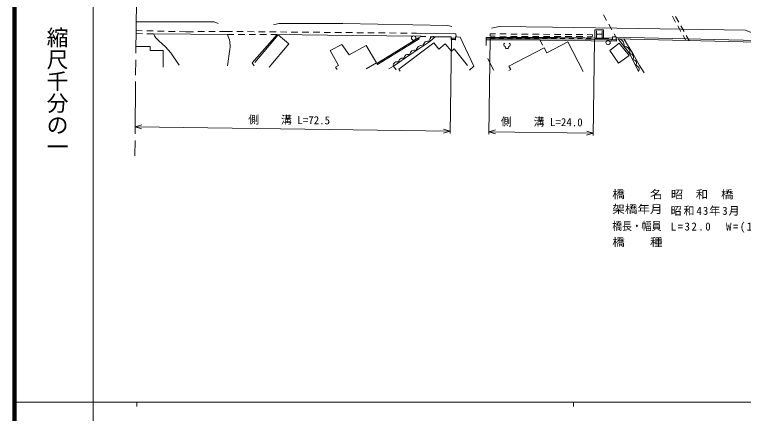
# Model space of a CAD drawing. Units: millimetres, scale not verified. Extents: x 40000 to 680000, y 20000 to 380000.
# Drawn here: x 40000 to 206870, y 202409 to 293760 of the extents above; entities that cross this region are included whole.
import ezdxf
from ezdxf.enums import TextEntityAlignment as Align

# ---------------------------------------------------------------- set-up
doc = ezdxf.new("R2010")
doc.units = ezdxf.units.MM
doc.header["$LTSCALE"] = 1000
doc.linetypes.add('CHAIN', pattern=[18.5, 12, -1.5, 3.5, -1.5])
for name, color, linetype, lineweight in [('M-BGD', 7, 'Continuous', 13), ('M-BMK', 2, 'CHAIN', 13), ('M-STR-HTXT', 7, 'Continuous', 13), ('M-STR-STR1', 1, 'Continuous', 13), ('M-TTL', 2, 'Continuous', 140), ('M-TTL-BAND', 7, 'Continuous', 13)]:
    doc.layers.add(name, color=color, linetype=linetype, lineweight=lineweight)
doc.styles.add('@ＭＳ ゴシック', font='')
doc.styles.add('ＭＳ ゴシック', font='')
doc.styles.get('@ＭＳ ゴシック').set_extended_font_data('@MS Gothic')
doc.styles.get('ＭＳ ゴシック').set_extended_font_data('MS Gothic')

msp = doc.modelspace()

# ---------------------------------------------------------------- linework, layer by layer
at = {"layer": 'M-BGD'}
for p, q in [((67811, 289418), (69311, 289384)), ((67818, 290091), (69248, 290058)), ((70247, 290035), (71747, 290000)), ((70311, 289362), (71812, 289328)), ((71812, 289328), (88763, 289162)), ((72747, 289977), (74246, 289943)), ((75246, 289920), (76746, 289885)), ((77745, 289862), (79175, 289829)), ((79175, 289829), (80954, 289841)), ((81954, 289848), (83454, 289858)), ((84454, 289865), (85954, 289875)), ((86954, 289882), (88732, 289895)), ((88732, 289895), (89860, 289884)), ((88763, 289162), (90181, 289164)), ((90860, 289875), (92359, 289860)), ((91181, 289165), (92681, 289166)), ((93359, 289851), (94859, 289837)), ((93681, 289167), (95181, 289169)), ((100330, 289125), (95022, 282782)), ((95859, 289828), (97359, 289813)), ((96181, 289170), (97681, 289171)), ((98359, 289804), (99859, 289790)), ((98681, 289172), (100098, 289174)), ((100859, 289781), (102359, 289766)), ((103359, 289757), (104859, 289743)), ((105859, 289734), (107359, 289719)), ((108359, 289710), (109859, 289696)), ((110859, 289687), (112359, 289672)), ((113359, 289663), (114858, 289649)), ((115858, 289640), (117358, 289625)), ((118358, 289616), (119858, 289602)), ((120858, 289593), (122358, 289578)), ((123358, 289569), (124858, 289555)), ((125858, 289546), (127358, 289531)), ((128358, 289522), (129858, 289508)), ((130858, 289499), (131985, 289488)), ((133058, 288769), (134125, 288731)), ((135125, 288695), (136192, 288657)), ((148864, 288791), (148888, 289340)), ((150067, 288786), (148864, 288791)), ((148888, 289340), (150085, 289331)), ((152567, 288775), (151067, 288782)), ((151085, 289323), (152585, 289311)), ((155067, 288765), (153567, 288771)), ((153585, 289303), (155085, 289291)), ((157567, 288755), (156067, 288761)), ((156085, 289284), (157585, 289272)), ((160067, 288745), (158567, 288751)), ((158585, 289264), (160085, 289252)), ((162567, 288734), (161067, 288741)), ((161085, 289244), (162585, 289233)), ((165067, 288724), (163567, 288730)), ((163585, 289225), (165085, 289213)), ((167567, 288714), (166067, 288720)), ((166085, 289205), (167584, 289193)), ((170067, 288704), (168567, 288710)), ((168584, 289185), (170084, 289174)), ((172269, 288694), (171067, 288699)), ((171084, 289166), (172281, 289156)), ((172281, 289156), (172269, 288694)), ((172867, 288279), (172867, 290279)), ((172867, 290279), (174867, 290279)), ((173242, 290029), (173242, 288529)), ((173242, 289279), (174492, 289279)), ((174492, 290029), (174492, 288529)), ((174867, 290279), (174867, 288279)), ((122911, 282543), (132481, 288435)), ((123068, 282288), (132638, 288180)), ((130575, 287262), (130732, 287007)), ((130606, 287211), (131458, 287735)), ((130638, 287160), (131489, 287684)), ((130669, 287109), (131521, 287633)), ((130701, 287058), (131552, 287582)), ((131584, 287531), (131426, 287786)), ((132481, 288435), (132638, 288180)), ((139941, 288336), (140937, 288340)), ((139941, 288065), (140944, 288078)), ((147978, 286679), (147950, 288481)), ((147950, 288481), (147950, 288181)), ((147950, 288481), (164332, 288471)), ((147950, 288181), (164331, 288171)), ((148950, 288480), (148950, 288180)), ((148950, 288420), (149950, 288420)), ((148950, 288360), (149950, 288360)), ((148950, 288300), (149950, 288300)), ((148950, 288240), (149950, 288240)), ((149950, 288180), (149950, 288480)), ((150950, 288479), (150950, 288179)), ((150950, 288419), (151950, 288418)), ((150950, 288359), (151950, 288358)), ((150950, 288299), (151950, 288298)), ((150950, 288239), (151950, 288238)), ((151950, 288178), (151950, 288478)), ((152950, 288478), (152950, 288178)), ((152950, 288418), (153950, 288417)), ((152950, 288358), (153950, 288357)), ((152950, 288298), (153950, 288297)), ((152950, 288238), (153950, 288237)), ((153950, 288177), (153950, 288477)), ((154950, 288477), (154950, 288177)), ((154950, 288417), (155950, 288416)), ((154950, 288357), (155950, 288356)), ((154950, 288297), (155950, 288296)), ((154950, 288237), (155950, 288236)), ((155950, 288176), (155950, 288476)), ((156950, 288476), (156950, 288176)), ((156950, 288416), (157950, 288415)), ((156950, 288356), (157950, 288355)), ((156950, 288296), (157950, 288295)), ((156950, 288236), (157950, 288235)), ((157950, 288175), (157950, 288475)), ((158950, 288475), (158950, 288175)), ((158950, 288415), (159950, 288414)), ((158950, 288355), (159950, 288354)), ((158950, 288295), (159950, 288294)), ((158950, 288235), (159950, 288234)), ((159950, 288174), (159950, 288474)), ((160950, 288473), (160950, 288173)), ((160950, 288413), (161950, 288413)), ((160950, 288353), (161950, 288353)), ((160950, 288293), (161950, 288293)), ((160950, 288233), (161950, 288233)), ((161950, 288173), (161950, 288473)), ((162950, 288472), (162950, 288172)), ((162950, 288412), (163950, 288412)), ((162950, 288352), (163950, 288352)), ((162950, 288292), (163950, 288292)), ((162950, 288232), (163950, 288232)), ((163950, 288172), (163950, 288472)), ((164331, 288171), (176920, 288057)), ((164332, 288471), (176923, 288357)), ((164952, 288466), (164950, 288166)), ((164950, 288226), (165950, 288217)), ((164951, 288346), (165951, 288337)), ((164951, 288286), (165951, 288277)), ((164952, 288406), (165952, 288397)), ((165950, 288157), (165952, 288457)), ((166952, 288448), (166950, 288148)), ((166950, 288208), (167950, 288199)), ((166951, 288328), (167951, 288318)), ((166951, 288268), (167951, 288259)), ((166952, 288388), (167952, 288378)), ((167950, 288139), (167952, 288438)), ((168952, 288429), (168950, 288129)), ((168950, 288189), (169950, 288180)), ((168951, 288309), (169951, 288300)), ((168951, 288249), (169951, 288240)), ((168952, 288369), (169952, 288360)), ((169950, 288120), (169952, 288420)), ((170952, 288411), (170950, 288111)), ((170950, 288171), (171950, 288162)), ((170951, 288291), (171951, 288282)), ((170951, 288231), (171951, 288222)), ((170952, 288351), (171952, 288342)), ((171949, 288102), (171952, 288402)), ((174867, 288279), (172867, 288279)), ((172952, 288393), (172949, 288093)), ((172950, 288153), (173950, 288144)), ((172951, 288273), (173951, 288264)), ((172951, 288213), (173950, 288204)), ((172952, 288333), (173952, 288324)), ((173949, 288084), (173952, 288384)), ((174952, 288375), (174949, 288075)), ((174950, 288195), (175950, 288186)), ((174950, 288135), (175950, 288126)), ((174951, 288255), (175951, 288246)), ((174952, 288315), (175951, 288306)), ((175949, 288066), (175952, 288366)), ((176559, 288034), (176558, 287686)), ((176923, 288357), (176920, 288057)), ((89315, 285870), (88712, 282028)), ((127200, 285114), (128052, 285638)), ((127232, 285063), (128083, 285587)), ((127263, 285011), (128115, 285536)), ((127295, 284960), (128146, 285485)), ((128178, 285434), (128020, 285689)), ((128872, 286213), (129029, 285958)), ((128903, 286162), (129755, 286687)), ((128935, 286111), (129786, 286636)), ((128966, 286060), (129818, 286584)), ((128998, 286009), (129849, 286533)), ((129881, 286482), (129723, 286738)), ((125466, 284116), (125623, 283861)), ((125497, 284065), (126349, 284589)), ((125529, 284014), (126380, 284538)), ((125560, 283963), (126412, 284487)), ((125592, 283912), (126443, 284436)), ((126475, 284385), (126317, 284640)), ((127169, 285165), (127326, 284909)), ((148336, 283702), (149615, 281050)), ((122911, 282543), (123068, 282288)), ((123763, 283067), (123920, 282812)), ((123794, 283016), (124646, 283541)), ((123826, 282965), (124677, 283490)), ((123857, 282914), (124709, 283439)), ((123888, 282863), (124740, 283387)), ((124771, 283336), (124614, 283592)), ((125697, 281350), (126722, 281969))]:
    msp.add_line(p, q, dxfattribs=at)
for points in [[(67837, 292072), (85667, 292072), (86598, 291733)], [(99258, 291408), (100483, 291733), (115131, 291733)], [(140102, 291022), (139178, 291253), (115131, 291733)], [(149167, 290670), (151024, 290993), (163174, 290912), (207323, 290161), (208665, 289677)], [(77686, 282175), (75755, 284975), (74540, 286370), (73053, 287783), (72323, 288467), (72046, 288864), (71812, 289328)], [(94877, 282010), (94365, 282725), (100098, 289174), (117347, 288930), (133053, 288844)], [(98275, 281751), (102824, 287036), (100330, 289125)], [(140949, 287910), (140928, 288653), (141072, 288641), (141064, 289384), (131985, 289488)], [(132481, 288435), (133058, 288769), (133053, 288844)], [(136265, 288657), (135070, 287582), (130501, 284519), (126722, 281969), (127378, 281119)], [(128316, 280795), (127971, 281231), (135951, 287279), (137097, 285819), (138612, 287066), (140044, 285348), (140668, 285948), (143726, 282123)], [(136192, 288657), (139941, 288655), (139941, 287953)], [(141072, 288641), (141997, 288621), (145176, 281927), (144192, 281040)], [(147958, 287947), (160317, 287892), (160857, 286742)], [(153177, 280921), (153608, 281164), (153177, 281971), (161273, 286110), (161883, 284965), (166653, 287542), (170158, 280718)], [(160317, 287892), (177840, 287670), (177828, 287935), (177746, 287992)], [(182817, 280737), (180861, 284790), (178197, 288226)], [(179485, 288194), (181567, 284849), (183103, 282126), (184157, 280444)], [(67782, 286467), (71011, 286440), (71011, 285553), (74027, 285516), (73997, 281734)], [(113833, 281145), (113510, 281691), (114175, 282077), (112230, 285539), (114944, 286898), (116573, 284537), (120512, 286695), (122865, 282685), (120484, 281317)]]:
    msp.add_lwpolyline(points, dxfattribs=at)
msp.add_lwpolyline([(176299, 285557), (178442, 287183), (180697, 284374), (178268, 282619)], close=True, dxfattribs=at)
for centre in [(131370, 288387), (175877, 287341)]:
    msp.add_circle(centre, 500, dxfattribs=at)
for centre, radius, start, end in [((83168, 286533), 6182, 353.84105, 25.16688), ((135932, 287825), 896, 68.20114, 195.75159), ((134637, 286581), 1090, 66.62951, 181.05757), ((152388, 286826), 402, 116.08703, 255.33416), ((153084, 286826), 402, 284.66584, 63.91297), ((178126, 286796), 1432, 348.39453, 87.18962), ((131591, 284539), 1090, 66.62951, 181.05757), ((133114, 285560), 1090, 66.62951, 181.05757), ((152736, 286437), 450, 180, 0), ((179459, 285078), 1432, 348.39453, 87.18962), ((128795, 282972), 827, 57.31577, 190.7085), ((130054, 283822), 827, 57.31577, 190.7085), ((180906, 283978), 812, 318.37869, 93.13805), ((127535, 282122), 827, 57.31577, 190.7085), ((181558, 282627), 812, 318.37869, 93.13805), ((182210, 281276), 812, 318.37869, 93.13805)]:
    msp.add_arc(centre, radius, start, end, dxfattribs=at)
at = {"layer": 'M-BMK'}
msp.add_line((67884, 296910), (67538, 261394), dxfattribs=at)
at = {"layer": 'M-STR-HTXT'}
for p, q in [((140005, 288443), (139692, 266523)), ((148918, 288315), (148605, 266396)), ((172784, 287974), (172470, 266054)), ((67603, 268043), (69109, 268472)), ((67603, 268043), (139699, 267045)), ((67603, 268043), (69096, 267572)), ((139699, 267045), (138193, 266616)), ((139699, 267045), (138206, 267516)), ((148612, 266922), (150118, 267351)), ((172478, 266592), (170984, 267063)), ((148612, 266922), (172478, 266592)), ((148612, 266922), (150106, 266451)), ((172478, 266592), (170972, 266163))]:
    msp.add_line(p, q, dxfattribs=at)
at = {"layer": 'M-STR-STR1'}
for p, q in [((174820, 293720), (175554, 292412)), ((190600, 293360), (191331, 292050)), ((191327, 293344), (192058, 292034)), ((176043, 291539), (176777, 290231)), ((191819, 291177), (192550, 289867)), ((192545, 291161), (193276, 289851)), ((177266, 289359), (177670, 288638)), ((193037, 288994), (193682, 287838)), ((193764, 288977), (194410, 287820)), ((210037, 287428), (177748, 288237)), ((210035, 287810), (177750, 288578))]:
    msp.add_line(p, q, dxfattribs=at)
msp.add_lwpolyline([(176924, 288642), (177750, 288637), (177746, 287992), (176921, 287997)], close=True, dxfattribs=at)
at = {"layer": 'M-TTL'}
msp.add_line((40000, 380000), (40000, 20000), dxfattribs=at)
at = {"layer": 'M-TTL-BAND'}
for p, q in [((58000, 370000), (58000, 20000)), ((40000, 205000), (579000, 205000)), ((68000, 205000), (68000, 204000)), ((168000, 205000), (168000, 204000))]:
    msp.add_line(p, q, dxfattribs=at)

# ---------------------------------------------------------------- texts
at = {"layer": 'M-STR-HTXT', "style": 'ＭＳ ゴシック'}
for s, p in [('側\u3000\u3000溝 L=72.5', (102863, 269626)), ('側\u3000\u3000溝 L=24.0', (160706, 269169))]:
    msp.add_text(s, height=1833, rotation=359.475, dxfattribs=at).set_placement(p, align=Align.MIDDLE_CENTER)
for s, width, p in [('橋\u3000\u3000名', 1.15, (176853, 251133)), ('昭\u3000和\u3000橋', 1.15, (190211, 251091)), ('架橋年月', 1.15, (176853, 247728)), ('橋長・幅員', 0.9, (176853, 243854)), ('橋\u3000\u3000種', 1.15, (176853, 240146))]:
    msp.add_text(s, height=1833, dxfattribs=dict(at, width=width)).set_placement(p, align=Align.BOTTOM_LEFT)
at = {"layer": 'M-STR-HTXT', "char_height": 1833, "attachment_point": 7, "style": 'ＭＳ ゴシック'}
for s, insert in [('\\T1.18;昭和43年3月', (190211, 247686)), ('\\T1.27;L=32.0\u3000W=(15.2)7.0', (190211, 243811))]:
    msp.add_mtext(s, dxfattribs=dict(at, insert=insert))
at = {"layer": 'M-TTL-BAND', "style": '@ＭＳ ゴシック'}
msp.add_text('縮尺千分の一', height=3666, rotation=270, dxfattribs=at).set_placement((49777, 261030), align=Align.MIDDLE_RIGHT)

doc.saveas('drawing.dxf')
